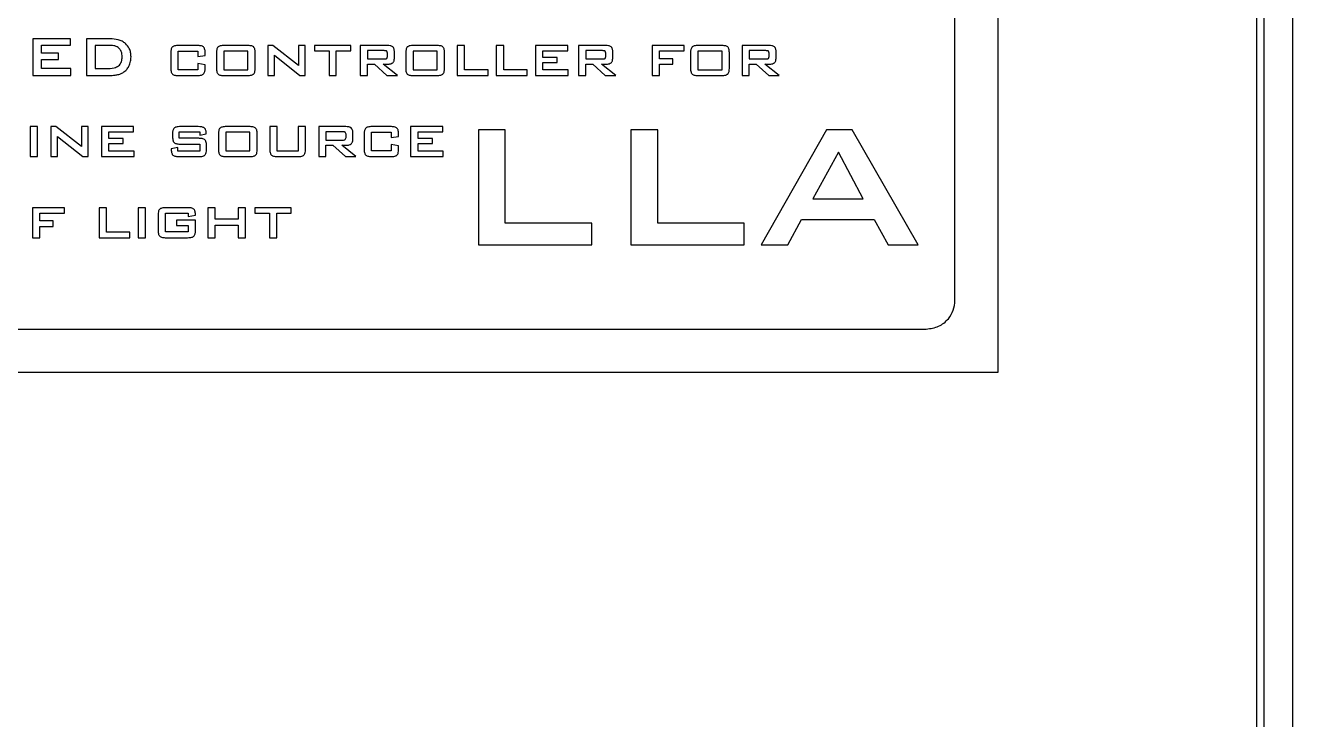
# Model space of a CAD drawing. Header units: millimetres. Extents: x 8 to 774, y 1 to 562.
# Drawn here: x 125.8 to 169.89, y 299.9 to 324.07 of the extents above; entities that cross this region are included whole.
import ezdxf

# ---------------------------------------------------------------- set-up
doc = ezdxf.new("R2010")
doc.units = ezdxf.units.MM
doc.layers.get('0').update_dxf_attribs({"lineweight": 9})

# ---------------------------------------------------------------- blocks, each defined once
blk = doc.blocks.new('A$C54D20959')
at = {"color": 7, "linetype": 'Continuous', "lineweight": 30}
for p, q in [((59, -2), (59, -187.5)), ((60, -2), (60, -187.5)), ((58.75, -187.246), (58.75, -3.4)), ((49.75, -90), (49.75, -10)), ((48.251, -87.501), (48.251, -12.5)), ((17.475, -78.402), (16.17, -78.402)), ((16.17, -78.402), (16.17, -79.677)), ((17.475, -78.619), (17.475, -78.402)), ((18.034, -78.402), (18.034, -79.677)), ((18.854, -78.402), (18.034, -78.402)), ((16.467, -78.904), (16.467, -78.619)), ((16.467, -78.619), (17.475, -78.619)), ((17.055, -78.904), (16.467, -78.904)), ((17.055, -79.121), (17.055, -78.904)), ((18.857, -78.63), (18.331, -78.63)), ((18.331, -78.63), (18.331, -79.437)), ((20.965, -78.879), (20.965, -79.429)), ((21.219, -79.477), (21.219, -78.824)), ((21.219, -78.824), (21.905, -78.824)), ((21.889, -78.633), (21.236, -78.633)), ((21.905, -78.824), (21.905, -79.017)), ((22.162, -78.98), (22.162, -78.879)), ((22.555, -78.879), (22.555, -79.429)), ((23.651, -78.824), (22.809, -78.824)), ((22.809, -78.824), (22.809, -79.477)), ((23.634, -78.633), (22.827, -78.633)), ((23.651, -79.477), (23.651, -78.824)), ((23.906, -79.429), (23.906, -78.879)), ((24.521, -78.633), (24.346, -78.633)), ((24.346, -78.633), (24.346, -79.677)), ((25.407, -79.326), (24.521, -78.633)), ((25.637, -78.633), (25.407, -78.633)), ((25.407, -78.633), (25.407, -79.326)), ((25.637, -79.677), (25.637, -78.633)), ((27.231, -78.633), (25.967, -78.633)), ((25.967, -78.633), (25.967, -78.819)), ((25.967, -78.819), (26.472, -78.819)), ((26.472, -78.819), (26.472, -79.677)), ((26.726, -79.677), (26.726, -78.819)), ((26.726, -78.819), (27.231, -78.819)), ((27.231, -78.819), (27.231, -78.633)), ((27.56, -78.633), (27.56, -79.677)), ((28.501, -78.633), (27.56, -78.633)), ((28.393, -78.812), (27.811, -78.812)), ((27.811, -78.812), (27.811, -79.101)), ((28.508, -78.897), (28.483, -78.831)), ((28.508, -79.017), (28.508, -78.897)), ((28.746, -79.081), (28.746, -78.835)), ((29.14, -78.879), (29.14, -79.429)), ((29.394, -78.824), (29.394, -79.477)), ((30.236, -78.824), (29.394, -78.824)), ((30.219, -78.633), (29.412, -78.633)), ((30.236, -79.477), (30.236, -78.824)), ((30.491, -79.429), (30.491, -78.879)), ((31.188, -78.633), (30.931, -78.633)), ((30.931, -78.633), (30.931, -79.677)), ((31.188, -79.482), (31.188, -78.633)), ((32.55, -78.633), (32.293, -78.633)), ((32.293, -78.633), (32.293, -79.677)), ((32.55, -79.482), (32.55, -78.633)), ((34.776, -78.633), (33.656, -78.633)), ((33.656, -78.633), (33.656, -79.677)), ((33.913, -79.045), (33.913, -78.817)), ((33.913, -78.817), (34.776, -78.817)), ((34.776, -78.817), (34.776, -78.633)), ((35.157, -78.633), (35.157, -79.677)), ((36.098, -78.633), (35.157, -78.633)), ((35.989, -78.812), (35.408, -78.812)), ((35.408, -78.812), (35.408, -79.101)), ((36.105, -78.897), (36.08, -78.831)), ((36.105, -79.017), (36.105, -78.897)), ((36.342, -79.081), (36.342, -78.835)), ((38.826, -78.633), (37.718, -78.633)), ((37.718, -78.633), (37.718, -79.677)), ((37.975, -79.092), (37.975, -78.819)), ((37.975, -78.819), (38.826, -78.819)), ((38.826, -78.819), (38.826, -78.633)), ((39.051, -78.879), (39.051, -79.429)), ((40.146, -78.824), (39.305, -78.824)), ((39.305, -78.824), (39.305, -79.477)), ((40.13, -78.633), (39.322, -78.633)), ((40.146, -79.477), (40.146, -78.824)), ((40.401, -79.429), (40.401, -78.879)), ((40.841, -78.633), (40.841, -79.677)), ((41.782, -78.633), (40.841, -78.633)), ((41.092, -78.812), (41.092, -79.101)), ((41.673, -78.812), (41.092, -78.812)), ((41.789, -78.897), (41.764, -78.831)), ((41.789, -79.017), (41.789, -78.897)), ((42.026, -79.081), (42.026, -78.835)), ((16.467, -79.437), (16.467, -79.121)), ((16.467, -79.121), (17.055, -79.121)), ((21.905, -79.017), (22.162, -78.98)), ((22.162, -79.307), (21.905, -79.255)), ((21.905, -79.255), (21.905, -79.477)), ((22.162, -79.429), (22.162, -79.307)), ((24.577, -78.972), (25.461, -79.677)), ((24.577, -79.677), (24.577, -78.972)), ((27.811, -79.101), (28.393, -79.101)), ((27.811, -79.677), (27.811, -79.281)), ((27.811, -79.281), (28.051, -79.281)), ((28.051, -79.281), (28.489, -79.677)), ((28.854, -79.677), (28.357, -79.281)), ((28.357, -79.281), (28.501, -79.281)), ((28.483, -79.082), (28.508, -79.017)), ((34.415, -79.045), (33.913, -79.045)), ((33.913, -79.482), (33.913, -79.225)), ((33.913, -79.225), (34.415, -79.225)), ((34.415, -79.225), (34.415, -79.045)), ((35.408, -79.101), (35.989, -79.101)), ((35.408, -79.677), (35.408, -79.281)), ((35.408, -79.281), (35.648, -79.281)), ((35.648, -79.281), (36.085, -79.677)), ((36.451, -79.677), (35.954, -79.281)), ((35.954, -79.281), (36.098, -79.281)), ((36.08, -79.082), (36.105, -79.017)), ((38.433, -79.092), (37.975, -79.092)), ((37.975, -79.286), (38.433, -79.286)), ((37.975, -79.677), (37.975, -79.286)), ((38.433, -79.286), (38.433, -79.092)), ((41.092, -79.101), (41.673, -79.101)), ((41.092, -79.677), (41.092, -79.281)), ((41.092, -79.281), (41.332, -79.281)), ((41.332, -79.281), (41.77, -79.677)), ((42.135, -79.677), (41.638, -79.281)), ((41.638, -79.281), (41.782, -79.281)), ((41.764, -79.082), (41.789, -79.017)), ((16.17, -79.677), (17.487, -79.677)), ((17.487, -79.437), (16.467, -79.437)), ((17.487, -79.677), (17.487, -79.437)), ((18.034, -79.677), (18.779, -79.677)), ((18.331, -79.437), (18.715, -79.437)), ((21.905, -79.477), (21.219, -79.477)), ((21.236, -79.677), (21.889, -79.677)), ((22.809, -79.477), (23.651, -79.477)), ((22.827, -79.677), (23.634, -79.677)), ((24.346, -79.677), (24.577, -79.677)), ((25.461, -79.677), (25.637, -79.677)), ((26.472, -79.677), (26.726, -79.677)), ((27.56, -79.677), (27.811, -79.677)), ((28.489, -79.677), (28.854, -79.677)), ((29.394, -79.477), (30.236, -79.477)), ((29.412, -79.677), (30.219, -79.677)), ((30.931, -79.677), (32.006, -79.677)), ((32.006, -79.482), (31.188, -79.482)), ((32.006, -79.677), (32.006, -79.482)), ((32.293, -79.677), (33.369, -79.677)), ((33.369, -79.482), (32.55, -79.482)), ((33.369, -79.677), (33.369, -79.482)), ((33.656, -79.677), (34.789, -79.677)), ((34.789, -79.482), (33.913, -79.482)), ((34.789, -79.677), (34.789, -79.482)), ((35.157, -79.677), (35.408, -79.677)), ((36.085, -79.677), (36.451, -79.677)), ((37.718, -79.677), (37.975, -79.677)), ((39.305, -79.477), (40.146, -79.477)), ((39.322, -79.677), (40.13, -79.677)), ((40.841, -79.677), (41.092, -79.677)), ((41.77, -79.677), (42.135, -79.677)), ((16.331, -81.455), (16.078, -81.455)), ((16.078, -81.455), (16.078, -82.499)), ((16.331, -82.499), (16.331, -81.455)), ((16.971, -81.455), (16.796, -81.455)), ((16.796, -81.455), (16.796, -82.499)), ((17.857, -82.148), (16.971, -81.455)), ((18.088, -81.455), (17.857, -81.455)), ((17.857, -81.455), (17.857, -82.148)), ((18.088, -82.499), (18.088, -81.455)), ((19.674, -81.455), (18.554, -81.455)), ((18.554, -81.455), (18.554, -82.499)), ((19.674, -81.639), (19.674, -81.455)), ((21.922, -81.455), (21.302, -81.455)), ((23.703, -81.455), (22.895, -81.455)), ((24.668, -81.455), (24.414, -81.455)), ((24.414, -81.455), (24.414, -82.251)), ((24.668, -82.304), (24.668, -81.455)), ((25.652, -81.455), (25.395, -81.455)), ((25.395, -81.455), (25.395, -82.304)), ((25.652, -82.251), (25.652, -81.455)), ((26.116, -81.455), (26.116, -82.499)), ((27.056, -81.455), (26.116, -81.455)), ((28.619, -81.455), (27.967, -81.455)), ((30.431, -81.455), (29.311, -81.455)), ((29.311, -81.455), (29.311, -82.499)), ((30.431, -81.639), (30.431, -81.455)), ((32.606, -81.562), (31.674, -81.562)), ((31.674, -81.562), (31.674, -85.568)), ((32.606, -84.813), (32.606, -81.562)), ((37.908, -81.562), (36.975, -81.562)), ((36.975, -81.562), (36.975, -85.568)), ((37.908, -84.813), (37.908, -81.562)), ((43.778, -81.562), (41.512, -85.568)), ((44.676, -81.562), (43.778, -81.562)), ((46.972, -85.568), (44.676, -81.562)), ((17.028, -81.795), (17.911, -82.499)), ((17.028, -82.499), (17.028, -81.795)), ((18.811, -81.867), (18.811, -81.639)), ((18.811, -81.639), (19.674, -81.639)), ((19.314, -81.867), (18.811, -81.867)), ((19.314, -82.047), (19.314, -81.867)), ((21.028, -81.701), (21.028, -81.817)), ((21.258, -81.862), (21.258, -81.642)), ((21.258, -81.642), (21.976, -81.642)), ((21.938, -81.862), (21.258, -81.862)), ((21.976, -81.642), (21.976, -81.754)), ((21.976, -81.754), (22.197, -81.706)), ((22.197, -81.706), (22.197, -81.682)), ((22.624, -81.701), (22.624, -82.251)), ((23.72, -81.646), (22.878, -81.646)), ((22.878, -81.646), (22.878, -82.299)), ((23.72, -82.299), (23.72, -81.646)), ((23.974, -82.251), (23.974, -81.701)), ((26.367, -81.634), (26.367, -81.923)), ((26.948, -81.634), (26.367, -81.634)), ((26.367, -81.923), (26.948, -81.923)), ((27.063, -81.719), (27.039, -81.653)), ((27.039, -81.904), (27.063, -81.839)), ((27.063, -81.839), (27.063, -81.719)), ((27.301, -81.903), (27.301, -81.658)), ((27.695, -81.701), (27.695, -82.251)), ((27.949, -82.299), (27.949, -81.646)), ((27.949, -81.646), (28.636, -81.646)), ((28.636, -81.646), (28.636, -81.839)), ((28.636, -81.839), (28.893, -81.802)), ((28.893, -81.802), (28.893, -81.701)), ((29.568, -81.867), (29.568, -81.639)), ((29.568, -81.639), (30.431, -81.639)), ((30.07, -81.867), (29.568, -81.867)), ((30.07, -82.047), (30.07, -81.867)), ((18.811, -82.304), (18.811, -82.047)), ((18.811, -82.047), (19.314, -82.047)), ((19.687, -82.304), (18.811, -82.304)), ((19.687, -82.499), (19.687, -82.304)), ((21.211, -82.18), (20.984, -82.223)), ((20.984, -82.223), (20.984, -82.251)), ((21.211, -82.304), (21.211, -82.18)), ((21.978, -82.304), (21.211, -82.304)), ((21.302, -82.065), (21.978, -82.065)), ((21.978, -82.065), (21.978, -82.304)), ((22.209, -82.251), (22.209, -82.108)), ((22.878, -82.299), (23.72, -82.299)), ((25.395, -82.304), (24.668, -82.304)), ((26.367, -82.499), (26.367, -82.103)), ((26.367, -82.103), (26.607, -82.103)), ((26.607, -82.103), (27.044, -82.499)), ((27.41, -82.499), (26.913, -82.103)), ((26.913, -82.103), (27.056, -82.103)), ((28.636, -82.299), (27.949, -82.299)), ((28.893, -82.129), (28.636, -82.077)), ((28.636, -82.077), (28.636, -82.299)), ((28.893, -82.251), (28.893, -82.129)), ((29.568, -82.304), (29.568, -82.047)), ((29.568, -82.047), (30.07, -82.047)), ((30.444, -82.304), (29.568, -82.304)), ((30.444, -82.499), (30.444, -82.304)), ((44.195, -82.339), (43.304, -83.969)), ((45.059, -83.969), (44.195, -82.339)), ((16.078, -82.499), (16.331, -82.499)), ((16.796, -82.499), (17.028, -82.499)), ((17.911, -82.499), (18.088, -82.499)), ((18.554, -82.499), (19.687, -82.499)), ((21.26, -82.499), (21.938, -82.499)), ((22.895, -82.499), (23.703, -82.499)), ((24.686, -82.499), (25.377, -82.499)), ((26.116, -82.499), (26.367, -82.499)), ((27.044, -82.499), (27.41, -82.499)), ((27.967, -82.499), (28.619, -82.499)), ((29.311, -82.499), (30.444, -82.499)), ((43.304, -83.969), (45.059, -83.969)), ((17.264, -84.277), (16.156, -84.277)), ((16.156, -84.277), (16.156, -85.321)), ((16.413, -84.736), (16.413, -84.464)), ((16.413, -84.464), (17.264, -84.464)), ((17.264, -84.464), (17.264, -84.277)), ((18.727, -84.277), (18.47, -84.277)), ((18.47, -84.277), (18.47, -85.321)), ((18.727, -85.126), (18.727, -84.277)), ((20.086, -84.277), (19.832, -84.277)), ((19.832, -84.277), (19.832, -85.321)), ((20.086, -85.321), (20.086, -84.277)), ((20.526, -84.523), (20.526, -85.074)), ((20.78, -85.121), (20.78, -84.469)), ((20.78, -84.469), (21.575, -84.469)), ((21.553, -84.277), (20.797, -84.277)), ((21.575, -84.469), (21.575, -84.581)), ((21.575, -84.581), (21.824, -84.538)), ((21.824, -84.538), (21.824, -84.511)), ((22.516, -84.277), (22.26, -84.277)), ((22.26, -84.277), (22.26, -85.321)), ((22.516, -84.674), (22.516, -84.277)), ((23.565, -84.277), (23.311, -84.277)), ((23.311, -84.277), (23.311, -84.674)), ((23.565, -85.321), (23.565, -84.277)), ((25.159, -84.277), (23.896, -84.277)), ((23.896, -84.277), (23.896, -84.464)), ((23.896, -84.464), (24.4, -84.464)), ((24.4, -84.464), (24.4, -85.321)), ((24.654, -85.321), (24.654, -84.464)), ((24.654, -84.464), (25.159, -84.464)), ((25.159, -84.464), (25.159, -84.277)), ((16.871, -84.736), (16.413, -84.736)), ((16.413, -84.931), (16.871, -84.931)), ((16.413, -85.321), (16.413, -84.931)), ((16.871, -84.931), (16.871, -84.736)), ((21.824, -84.713), (21.16, -84.713)), ((21.16, -84.713), (21.16, -84.9)), ((21.16, -84.9), (21.575, -84.9)), ((21.575, -84.9), (21.575, -85.121)), ((21.824, -85.074), (21.824, -84.713)), ((23.311, -84.674), (22.516, -84.674)), ((22.516, -84.881), (23.311, -84.881)), ((22.516, -85.321), (22.516, -84.881)), ((23.311, -84.881), (23.311, -85.321)), ((35.611, -84.813), (32.606, -84.813)), ((35.611, -85.568), (35.611, -84.813)), ((40.913, -84.813), (37.908, -84.813)), ((40.913, -85.568), (40.913, -84.813)), ((42.44, -85.568), (42.906, -84.692)), ((42.906, -84.692), (45.445, -84.692)), ((45.445, -84.692), (45.926, -85.568)), ((16.156, -85.321), (16.413, -85.321)), ((18.47, -85.321), (19.546, -85.321)), ((19.546, -85.126), (18.727, -85.126)), ((19.546, -85.321), (19.546, -85.126)), ((19.832, -85.321), (20.086, -85.321)), ((21.575, -85.121), (20.78, -85.121)), ((20.797, -85.321), (21.553, -85.321)), ((22.26, -85.321), (22.516, -85.321)), ((23.311, -85.321), (23.565, -85.321)), ((24.4, -85.321), (24.654, -85.321)), ((31.674, -85.568), (35.611, -85.568)), ((36.975, -85.568), (40.913, -85.568)), ((41.512, -85.568), (42.44, -85.568)), ((45.926, -85.568), (46.972, -85.568)), ((-7.749, -88.5), (47.251, -88.5)), ((-10.25, -90), (49.75, -90))]:
    blk.add_line(p, q, dxfattribs=at)
for points, knots in [([(19.394, -78.566), (19.356, -78.538), (19.276, -78.479), (19.092, -78.415), (18.948, -78.407), (18.854, -78.402)], [0, 0, 0, 0, 0.247373, 0.514211, 1, 1, 1, 1]), ([(19.17, -78.731), (19.149, -78.713), (19.104, -78.677), (18.996, -78.638), (18.912, -78.633), (18.857, -78.63)], [0, 0, 0, 0, 0.24639, 0.512346, 1, 1, 1, 1]), ([(19.276, -79.027), (19.273, -78.961), (19.267, -78.85), (19.198, -78.765), (19.17, -78.731)], [0, 0, 0, 0, 0.597056, 1, 1, 1, 1]), ([(19.583, -79.032), (19.58, -78.979), (19.575, -78.878), (19.524, -78.71), (19.443, -78.62), (19.394, -78.566)], [0, 0, 0, 0, 0.307243, 0.584951, 1, 1, 1, 1]), ([(21.021, -78.684), (21.011, -78.696), (20.99, -78.721), (20.969, -78.788), (20.966, -78.843), (20.965, -78.879)], [0, 0, 0, 0, 0.217841, 0.476325, 1, 1, 1, 1]), ([(21.236, -78.633), (21.187, -78.634), (21.124, -78.636), (21.052, -78.661), (21.031, -78.677), (21.021, -78.684)], [0, 0, 0, 0, 0.652258, 0.840837, 1, 1, 1, 1]), ([(22.106, -78.684), (22.093, -78.675), (22.064, -78.655), (21.989, -78.636), (21.929, -78.634), (21.889, -78.633)], [0, 0, 0, 0, 0.205901, 0.46344, 1, 1, 1, 1]), ([(22.162, -78.879), (22.16, -78.834), (22.158, -78.776), (22.131, -78.712), (22.114, -78.693), (22.106, -78.684)], [0, 0, 0, 0, 0.640114, 0.831417, 1, 1, 1, 1]), ([(22.611, -78.684), (22.601, -78.696), (22.58, -78.721), (22.559, -78.789), (22.557, -78.843), (22.555, -78.879)], [0, 0, 0, 0, 0.21694, 0.475515, 1, 1, 1, 1]), ([(22.827, -78.633), (22.777, -78.634), (22.713, -78.636), (22.641, -78.661), (22.62, -78.677), (22.611, -78.684)], [0, 0, 0, 0, 0.654081, 0.841966, 1, 1, 1, 1]), ([(23.851, -78.684), (23.838, -78.675), (23.81, -78.655), (23.735, -78.636), (23.675, -78.634), (23.634, -78.633)], [0, 0, 0, 0, 0.204319, 0.461651, 1, 1, 1, 1]), ([(23.906, -78.879), (23.904, -78.834), (23.901, -78.776), (23.875, -78.712), (23.858, -78.693), (23.851, -78.684)], [0, 0, 0, 0, 0.641378, 0.832347, 1, 1, 1, 1]), ([(28.483, -78.831), (28.478, -78.828), (28.465, -78.82), (28.434, -78.813), (28.409, -78.812), (28.393, -78.812)], [0, 0, 0, 0, 0.205889, 0.465405, 1, 1, 1, 1]), ([(28.688, -78.68), (28.675, -78.672), (28.649, -78.654), (28.585, -78.636), (28.534, -78.634), (28.501, -78.633)], [0, 0, 0, 0, 0.226109, 0.48882, 1, 1, 1, 1]), ([(28.746, -78.835), (28.745, -78.817), (28.743, -78.782), (28.729, -78.726), (28.703, -78.697), (28.688, -78.68)], [0, 0, 0, 0, 0.326885, 0.609052, 1, 1, 1, 1]), ([(29.196, -78.684), (29.186, -78.696), (29.165, -78.721), (29.144, -78.789), (29.142, -78.843), (29.14, -78.879)], [0, 0, 0, 0, 0.216945, 0.475516, 1, 1, 1, 1]), ([(29.412, -78.633), (29.362, -78.634), (29.298, -78.636), (29.226, -78.661), (29.205, -78.677), (29.196, -78.684)], [0, 0, 0, 0, 0.654089, 0.841966, 1, 1, 1, 1]), ([(30.436, -78.684), (30.423, -78.675), (30.395, -78.655), (30.32, -78.636), (30.26, -78.634), (30.219, -78.633)], [0, 0, 0, 0, 0.204321, 0.461655, 1, 1, 1, 1]), ([(30.491, -78.879), (30.489, -78.834), (30.486, -78.776), (30.46, -78.712), (30.443, -78.693), (30.436, -78.684)], [0, 0, 0, 0, 0.641376, 0.832348, 1, 1, 1, 1]), ([(36.08, -78.831), (36.075, -78.828), (36.062, -78.82), (36.031, -78.813), (36.006, -78.812), (35.989, -78.812)], [0, 0, 0, 0, 0.205234, 0.464347, 1, 1, 1, 1]), ([(36.285, -78.68), (36.272, -78.672), (36.246, -78.654), (36.182, -78.636), (36.131, -78.634), (36.098, -78.633)], [0, 0, 0, 0, 0.226462, 0.489387, 1, 1, 1, 1]), ([(36.342, -78.835), (36.342, -78.817), (36.34, -78.782), (36.325, -78.726), (36.3, -78.697), (36.285, -78.68)], [0, 0, 0, 0, 0.326879, 0.609044, 1, 1, 1, 1]), ([(39.106, -78.684), (39.096, -78.696), (39.075, -78.721), (39.054, -78.788), (39.052, -78.842), (39.051, -78.879)], [0, 0, 0, 0, 0.216941, 0.475513, 1, 1, 1, 1]), ([(39.322, -78.633), (39.272, -78.634), (39.209, -78.636), (39.136, -78.661), (39.116, -78.677), (39.106, -78.684)], [0, 0, 0, 0, 0.653677, 0.841735, 1, 1, 1, 1]), ([(40.346, -78.684), (40.334, -78.675), (40.305, -78.655), (40.231, -78.636), (40.171, -78.634), (40.13, -78.633)], [0, 0, 0, 0, 0.204594, 0.462088, 1, 1, 1, 1]), ([(40.401, -78.879), (40.399, -78.834), (40.397, -78.776), (40.37, -78.712), (40.354, -78.693), (40.346, -78.684)], [0, 0, 0, 0, 0.641373, 0.832337, 1, 1, 1, 1]), ([(41.764, -78.831), (41.759, -78.828), (41.746, -78.82), (41.715, -78.813), (41.69, -78.812), (41.673, -78.812)], [0, 0, 0, 0, 0.205903, 0.465414, 1, 1, 1, 1]), ([(41.969, -78.68), (41.956, -78.672), (41.93, -78.654), (41.866, -78.636), (41.815, -78.634), (41.782, -78.633)], [0, 0, 0, 0, 0.2261, 0.488821, 1, 1, 1, 1]), ([(42.026, -78.835), (42.026, -78.817), (42.024, -78.782), (42.01, -78.726), (41.984, -78.697), (41.969, -78.68)], [0, 0, 0, 0, 0.32688, 0.609044, 1, 1, 1, 1]), ([(18.715, -79.437), (18.813, -79.436), (18.966, -79.435), (19.1, -79.366), (19.149, -79.342)], [0, 0, 0, 0, 0.642286, 1, 1, 1, 1]), ([(19.149, -79.342), (19.171, -79.322), (19.216, -79.281), (19.267, -79.173), (19.273, -79.084), (19.276, -79.027)], [0, 0, 0, 0, 0.250659, 0.513878, 1, 1, 1, 1]), ([(19.302, -79.578), (19.349, -79.544), (19.433, -79.483), (19.486, -79.393), (19.509, -79.353)], [0, 0, 0, 0, 0.555941, 1, 1, 1, 1]), ([(19.509, -79.353), (19.533, -79.297), (19.576, -79.194), (19.581, -79.082), (19.583, -79.032)], [0, 0, 0, 0, 0.545309, 1, 1, 1, 1]), ([(28.393, -79.101), (28.413, -79.101), (28.44, -79.1), (28.47, -79.091), (28.479, -79.085), (28.483, -79.082)], [0, 0, 0, 0, 0.651448, 0.840788, 1, 1, 1, 1]), ([(28.501, -79.281), (28.543, -79.28), (28.609, -79.279), (28.667, -79.246), (28.688, -79.234)], [0, 0, 0, 0, 0.6304, 1, 1, 1, 1]), ([(28.688, -79.234), (28.698, -79.224), (28.718, -79.204), (28.741, -79.151), (28.744, -79.109), (28.746, -79.081)], [0, 0, 0, 0, 0.24805, 0.511537, 1, 1, 1, 1]), ([(35.989, -79.101), (36.01, -79.101), (36.036, -79.1), (36.067, -79.091), (36.076, -79.085), (36.08, -79.082)], [0, 0, 0, 0, 0.652399, 0.841311, 1, 1, 1, 1]), ([(36.098, -79.281), (36.14, -79.28), (36.206, -79.279), (36.263, -79.246), (36.285, -79.234)], [0, 0, 0, 0, 0.629881, 1, 1, 1, 1]), ([(36.285, -79.234), (36.295, -79.224), (36.315, -79.204), (36.338, -79.151), (36.341, -79.109), (36.342, -79.081)], [0, 0, 0, 0, 0.248045, 0.511536, 1, 1, 1, 1]), ([(41.673, -79.101), (41.694, -79.101), (41.72, -79.1), (41.751, -79.091), (41.76, -79.085), (41.764, -79.082)], [0, 0, 0, 0, 0.651444, 0.840776, 1, 1, 1, 1]), ([(41.782, -79.281), (41.824, -79.28), (41.89, -79.279), (41.947, -79.246), (41.969, -79.234)], [0, 0, 0, 0, 0.630383, 1, 1, 1, 1]), ([(41.969, -79.234), (41.979, -79.224), (41.999, -79.204), (42.022, -79.151), (42.025, -79.109), (42.026, -79.081)], [0, 0, 0, 0, 0.248047, 0.511536, 1, 1, 1, 1]), ([(18.779, -79.677), (18.843, -79.676), (18.95, -79.675), (19.054, -79.659), (19.095, -79.653)], [0, 0, 0, 0, 0.61205, 1, 1, 1, 1]), ([(19.095, -79.653), (19.138, -79.644), (19.21, -79.628), (19.275, -79.592), (19.302, -79.578)], [0, 0, 0, 0, 0.59159, 1, 1, 1, 1]), ([(20.965, -79.429), (20.967, -79.474), (20.969, -79.532), (20.997, -79.598), (21.014, -79.616), (21.021, -79.625)], [0, 0, 0, 0, 0.640504, 0.831731, 1, 1, 1, 1]), ([(21.021, -79.625), (21.034, -79.634), (21.063, -79.654), (21.137, -79.673), (21.196, -79.675), (21.236, -79.677)], [0, 0, 0, 0, 0.20851, 0.466858, 1, 1, 1, 1]), ([(21.889, -79.677), (21.938, -79.675), (22.002, -79.673), (22.075, -79.648), (22.096, -79.632), (22.106, -79.624)], [0, 0, 0, 0, 0.651001, 0.839782, 1, 1, 1, 1]), ([(22.106, -79.624), (22.115, -79.613), (22.137, -79.587), (22.159, -79.52), (22.161, -79.465), (22.162, -79.429)], [0, 0, 0, 0, 0.219416, 0.478121, 1, 1, 1, 1]), ([(22.555, -79.429), (22.557, -79.474), (22.559, -79.532), (22.586, -79.597), (22.603, -79.616), (22.611, -79.625)], [0, 0, 0, 0, 0.641599, 0.832607, 1, 1, 1, 1]), ([(22.611, -79.625), (22.623, -79.634), (22.652, -79.654), (22.726, -79.673), (22.786, -79.675), (22.827, -79.677)], [0, 0, 0, 0, 0.205455, 0.46298, 1, 1, 1, 1]), ([(23.634, -79.677), (23.683, -79.675), (23.747, -79.673), (23.819, -79.648), (23.84, -79.632), (23.849, -79.625)], [0, 0, 0, 0, 0.652262, 0.840843, 1, 1, 1, 1]), ([(23.849, -79.625), (23.859, -79.613), (23.881, -79.588), (23.902, -79.52), (23.904, -79.466), (23.906, -79.429)], [0, 0, 0, 0, 0.217027, 0.475589, 1, 1, 1, 1]), ([(29.14, -79.429), (29.142, -79.474), (29.144, -79.532), (29.171, -79.597), (29.188, -79.616), (29.196, -79.625)], [0, 0, 0, 0, 0.641596, 0.832602, 1, 1, 1, 1]), ([(29.196, -79.625), (29.208, -79.634), (29.237, -79.654), (29.311, -79.673), (29.371, -79.675), (29.412, -79.677)], [0, 0, 0, 0, 0.205455, 0.462972, 1, 1, 1, 1]), ([(30.219, -79.677), (30.268, -79.675), (30.332, -79.673), (30.404, -79.648), (30.425, -79.632), (30.434, -79.625)], [0, 0, 0, 0, 0.652255, 0.840844, 1, 1, 1, 1]), ([(30.434, -79.625), (30.444, -79.613), (30.466, -79.588), (30.487, -79.52), (30.489, -79.466), (30.491, -79.429)], [0, 0, 0, 0, 0.217023, 0.475586, 1, 1, 1, 1]), ([(39.051, -79.429), (39.052, -79.474), (39.055, -79.532), (39.082, -79.597), (39.098, -79.616), (39.106, -79.625)], [0, 0, 0, 0, 0.641599, 0.832607, 1, 1, 1, 1]), ([(39.106, -79.625), (39.119, -79.634), (39.147, -79.654), (39.222, -79.673), (39.281, -79.675), (39.322, -79.677)], [0, 0, 0, 0, 0.205732, 0.463425, 1, 1, 1, 1]), ([(40.13, -79.677), (40.179, -79.675), (40.243, -79.673), (40.314, -79.648), (40.335, -79.632), (40.345, -79.625)], [0, 0, 0, 0, 0.652316, 0.840763, 1, 1, 1, 1]), ([(40.345, -79.625), (40.355, -79.613), (40.376, -79.588), (40.397, -79.52), (40.4, -79.466), (40.401, -79.429)], [0, 0, 0, 0, 0.217022, 0.475588, 1, 1, 1, 1]), ([(21.085, -81.507), (21.075, -81.519), (21.054, -81.544), (21.032, -81.611), (21.03, -81.665), (21.028, -81.701)], [0, 0, 0, 0, 0.220255, 0.478883, 1, 1, 1, 1]), ([(21.302, -81.455), (21.253, -81.457), (21.189, -81.459), (21.116, -81.484), (21.095, -81.5), (21.085, -81.507)], [0, 0, 0, 0, 0.651001, 0.839788, 1, 1, 1, 1]), ([(22.138, -81.505), (22.125, -81.496), (22.096, -81.476), (22.021, -81.458), (21.962, -81.456), (21.922, -81.455)], [0, 0, 0, 0, 0.208445, 0.467208, 1, 1, 1, 1]), ([(22.197, -81.682), (22.196, -81.66), (22.195, -81.62), (22.182, -81.569), (22.163, -81.53), (22.146, -81.513), (22.138, -81.505)], [0, 0, 0, 0, 0.339891, 0.624926, 0.819886, 1, 1, 1, 1]), ([(22.679, -81.507), (22.669, -81.518), (22.648, -81.544), (22.627, -81.611), (22.625, -81.665), (22.624, -81.701)], [0, 0, 0, 0, 0.216941, 0.475517, 1, 1, 1, 1]), ([(22.895, -81.455), (22.845, -81.457), (22.782, -81.459), (22.71, -81.484), (22.689, -81.499), (22.679, -81.507)], [0, 0, 0, 0, 0.653681, 0.841742, 1, 1, 1, 1]), ([(23.919, -81.507), (23.907, -81.498), (23.878, -81.477), (23.804, -81.458), (23.744, -81.456), (23.703, -81.455)], [0, 0, 0, 0, 0.204593, 0.462092, 1, 1, 1, 1]), ([(23.974, -81.701), (23.972, -81.656), (23.97, -81.599), (23.943, -81.534), (23.927, -81.515), (23.919, -81.507)], [0, 0, 0, 0, 0.641373, 0.832343, 1, 1, 1, 1]), ([(27.243, -81.502), (27.231, -81.494), (27.204, -81.476), (27.14, -81.458), (27.09, -81.456), (27.056, -81.455)], [0, 0, 0, 0, 0.22646, 0.489373, 1, 1, 1, 1]), ([(27.301, -81.658), (27.3, -81.639), (27.299, -81.604), (27.284, -81.548), (27.258, -81.519), (27.243, -81.502)], [0, 0, 0, 0, 0.32688, 0.609047, 1, 1, 1, 1]), ([(27.751, -81.507), (27.742, -81.518), (27.72, -81.543), (27.699, -81.611), (27.697, -81.665), (27.695, -81.701)], [0, 0, 0, 0, 0.217841, 0.476326, 1, 1, 1, 1]), ([(27.967, -81.455), (27.917, -81.457), (27.854, -81.459), (27.782, -81.484), (27.761, -81.499), (27.751, -81.507)], [0, 0, 0, 0, 0.652255, 0.840844, 1, 1, 1, 1]), ([(28.837, -81.507), (28.824, -81.498), (28.795, -81.477), (28.72, -81.458), (28.66, -81.456), (28.619, -81.455)], [0, 0, 0, 0, 0.205901, 0.463449, 1, 1, 1, 1]), ([(28.893, -81.701), (28.891, -81.656), (28.888, -81.598), (28.861, -81.534), (28.844, -81.515), (28.837, -81.507)], [0, 0, 0, 0, 0.640115, 0.831416, 1, 1, 1, 1]), ([(21.028, -81.817), (21.03, -81.862), (21.033, -81.92), (21.06, -81.985), (21.077, -82.004), (21.085, -82.012)], [0, 0, 0, 0, 0.637939, 0.829707, 1, 1, 1, 1]), ([(21.085, -82.012), (21.098, -82.022), (21.127, -82.042), (21.202, -82.061), (21.262, -82.063), (21.302, -82.065)], [0, 0, 0, 0, 0.208016, 0.466034, 1, 1, 1, 1]), ([(22.153, -81.914), (22.141, -81.905), (22.112, -81.884), (22.038, -81.866), (21.978, -81.864), (21.938, -81.862)], [0, 0, 0, 0, 0.205736, 0.463425, 1, 1, 1, 1]), ([(22.209, -82.108), (22.207, -82.063), (22.205, -82.005), (22.178, -81.941), (22.161, -81.922), (22.153, -81.914)], [0, 0, 0, 0, 0.642916, 0.833292, 1, 1, 1, 1]), ([(27.039, -81.653), (27.033, -81.65), (27.021, -81.643), (26.99, -81.635), (26.965, -81.635), (26.948, -81.634)], [0, 0, 0, 0, 0.205234, 0.464347, 1, 1, 1, 1]), ([(26.948, -81.923), (26.968, -81.923), (26.995, -81.922), (27.025, -81.913), (27.035, -81.907), (27.039, -81.904)], [0, 0, 0, 0, 0.652399, 0.841314, 1, 1, 1, 1]), ([(27.243, -82.056), (27.253, -82.047), (27.274, -82.026), (27.297, -81.974), (27.299, -81.931), (27.301, -81.903)], [0, 0, 0, 0, 0.248044, 0.511539, 1, 1, 1, 1]), ([(20.984, -82.251), (20.986, -82.296), (20.988, -82.355), (21.016, -82.42), (21.033, -82.438), (21.041, -82.447)], [0, 0, 0, 0, 0.639563, 0.830898, 1, 1, 1, 1]), ([(21.041, -82.447), (21.054, -82.456), (21.083, -82.477), (21.159, -82.495), (21.219, -82.497), (21.26, -82.499)], [0, 0, 0, 0, 0.207123, 0.465377, 1, 1, 1, 1]), ([(21.938, -82.499), (21.987, -82.497), (22.05, -82.495), (22.121, -82.47), (22.142, -82.454), (22.152, -82.447)], [0, 0, 0, 0, 0.650471, 0.839636, 1, 1, 1, 1]), ([(22.152, -82.447), (22.162, -82.436), (22.184, -82.41), (22.205, -82.342), (22.207, -82.288), (22.209, -82.251)], [0, 0, 0, 0, 0.21756, 0.476177, 1, 1, 1, 1]), ([(22.624, -82.251), (22.626, -82.296), (22.628, -82.355), (22.655, -82.42), (22.671, -82.438), (22.679, -82.447)], [0, 0, 0, 0, 0.641599, 0.832607, 1, 1, 1, 1]), ([(22.679, -82.447), (22.692, -82.456), (22.72, -82.477), (22.795, -82.495), (22.854, -82.497), (22.895, -82.499)], [0, 0, 0, 0, 0.205737, 0.463421, 1, 1, 1, 1]), ([(23.703, -82.499), (23.752, -82.497), (23.816, -82.495), (23.888, -82.47), (23.908, -82.454), (23.918, -82.447)], [0, 0, 0, 0, 0.65232, 0.840768, 1, 1, 1, 1]), ([(23.918, -82.447), (23.928, -82.436), (23.949, -82.41), (23.971, -82.342), (23.973, -82.288), (23.974, -82.251)], [0, 0, 0, 0, 0.217022, 0.475588, 1, 1, 1, 1]), ([(24.414, -82.251), (24.416, -82.296), (24.418, -82.355), (24.446, -82.42), (24.462, -82.438), (24.47, -82.447)], [0, 0, 0, 0, 0.640968, 0.832139, 1, 1, 1, 1]), ([(24.47, -82.447), (24.483, -82.456), (24.512, -82.477), (24.586, -82.495), (24.645, -82.497), (24.686, -82.499)], [0, 0, 0, 0, 0.207411, 0.465364, 1, 1, 1, 1]), ([(25.377, -82.499), (25.426, -82.497), (25.49, -82.495), (25.563, -82.47), (25.584, -82.454), (25.594, -82.446)], [0, 0, 0, 0, 0.650394, 0.839347, 1, 1, 1, 1]), ([(25.594, -82.446), (25.604, -82.435), (25.626, -82.409), (25.648, -82.342), (25.65, -82.288), (25.652, -82.251)], [0, 0, 0, 0, 0.219949, 0.478711, 1, 1, 1, 1]), ([(27.056, -82.103), (27.098, -82.103), (27.165, -82.101), (27.222, -82.069), (27.243, -82.056)], [0, 0, 0, 0, 0.629886, 1, 1, 1, 1]), ([(27.695, -82.251), (27.697, -82.296), (27.7, -82.355), (27.727, -82.42), (27.744, -82.438), (27.752, -82.447)], [0, 0, 0, 0, 0.640502, 0.831726, 1, 1, 1, 1]), ([(27.752, -82.447), (27.765, -82.456), (27.793, -82.476), (27.867, -82.495), (27.927, -82.497), (27.967, -82.499)], [0, 0, 0, 0, 0.208512, 0.466861, 1, 1, 1, 1]), ([(28.619, -82.499), (28.668, -82.497), (28.732, -82.495), (28.805, -82.47), (28.826, -82.454), (28.836, -82.446)], [0, 0, 0, 0, 0.651001, 0.839788, 1, 1, 1, 1]), ([(28.836, -82.446), (28.846, -82.435), (28.867, -82.409), (28.889, -82.342), (28.891, -82.288), (28.893, -82.251)], [0, 0, 0, 0, 0.21942, 0.478123, 1, 1, 1, 1]), ([(20.582, -84.329), (20.572, -84.341), (20.55, -84.366), (20.529, -84.433), (20.527, -84.487), (20.526, -84.523)], [0, 0, 0, 0, 0.217839, 0.476326, 1, 1, 1, 1]), ([(20.797, -84.277), (20.748, -84.279), (20.684, -84.281), (20.612, -84.306), (20.591, -84.322), (20.582, -84.329)], [0, 0, 0, 0, 0.652321, 0.840767, 1, 1, 1, 1]), ([(21.768, -84.328), (21.755, -84.319), (21.726, -84.299), (21.652, -84.281), (21.593, -84.279), (21.553, -84.277)], [0, 0, 0, 0, 0.207674, 0.465738, 1, 1, 1, 1]), ([(21.824, -84.511), (21.822, -84.469), (21.82, -84.414), (21.792, -84.354), (21.775, -84.336), (21.768, -84.328)], [0, 0, 0, 0, 0.631137, 0.824888, 1, 1, 1, 1]), ([(20.526, -85.074), (20.527, -85.119), (20.53, -85.177), (20.557, -85.242), (20.574, -85.261), (20.582, -85.27)], [0, 0, 0, 0, 0.640666, 0.831782, 1, 1, 1, 1]), ([(21.768, -85.27), (21.778, -85.258), (21.799, -85.232), (21.82, -85.165), (21.823, -85.11), (21.824, -85.074)], [0, 0, 0, 0, 0.216575, 0.47518, 1, 1, 1, 1]), ([(20.582, -85.27), (20.595, -85.279), (20.623, -85.299), (20.697, -85.318), (20.757, -85.32), (20.797, -85.321)], [0, 0, 0, 0, 0.206886, 0.464763, 1, 1, 1, 1]), ([(21.553, -85.321), (21.602, -85.32), (21.666, -85.317), (21.738, -85.293), (21.759, -85.277), (21.768, -85.27)], [0, 0, 0, 0, 0.651698, 0.840321, 1, 1, 1, 1]), ([(47.251, -88.5), (47.4, -88.481), (47.693, -88.443), (48.018, -88.176), (48.215, -87.85), (48.239, -87.618), (48.251, -87.501)], [0, 0, 0, 0, 0.283743, 0.558008, 0.775113, 1, 1, 1, 1])]:
    blk.add_open_spline(points, degree=3, knots=knots, dxfattribs=at)

msp = doc.modelspace()

# ---------------------------------------------------------------- block references
msp.add_blockref('A$C54D20959', (109.89, 401.997))

doc.saveas('drawing.dxf')
